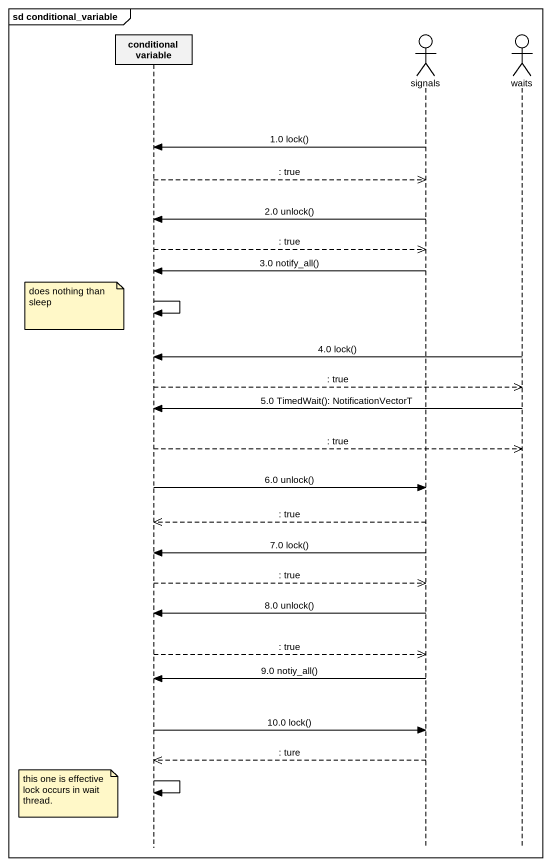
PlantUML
@startuml
mainframe sd conditional_variable
hide footbox
participant "conditional variable" as conditional_variable
actor signals
actor waits

signals -> conditional_variable : 1.0 lock()
conditional_variable -->> signals : : true
signals -> conditional_variable : 2.0 unlock()
conditional_variable -->> signals : : true
signals -> conditional_variable : 3.0 notify_all()
conditional_variable -> conditional_variable
note left of conditional_variable : does nothing than sleep
waits -> conditional_variable : 4.0 lock()
conditional_variable -->> waits : : true
waits -> conditional_variable : 5.0 TimedWait(): NotificationVectorT
conditional_variable -->> waits : : true
conditional_variable -> signals : 6.0 unlock()
signals -->> conditional_variable : : true
signals -> conditional_variable : 7.0 lock()
conditional_variable -->> signals : : true
signals -> conditional_variable : 8.0 unlock()
conditional_variable -->> signals : : true
signals -> conditional_variable : 9.0 notiy_all()
conditional_variable -> signals : 10.0 lock()
signals -->> conditional_variable : : ture
conditional_variable -> conditional_variable
note left of conditional_variable : this one is effective lock occurs in wait thread.
@enduml
